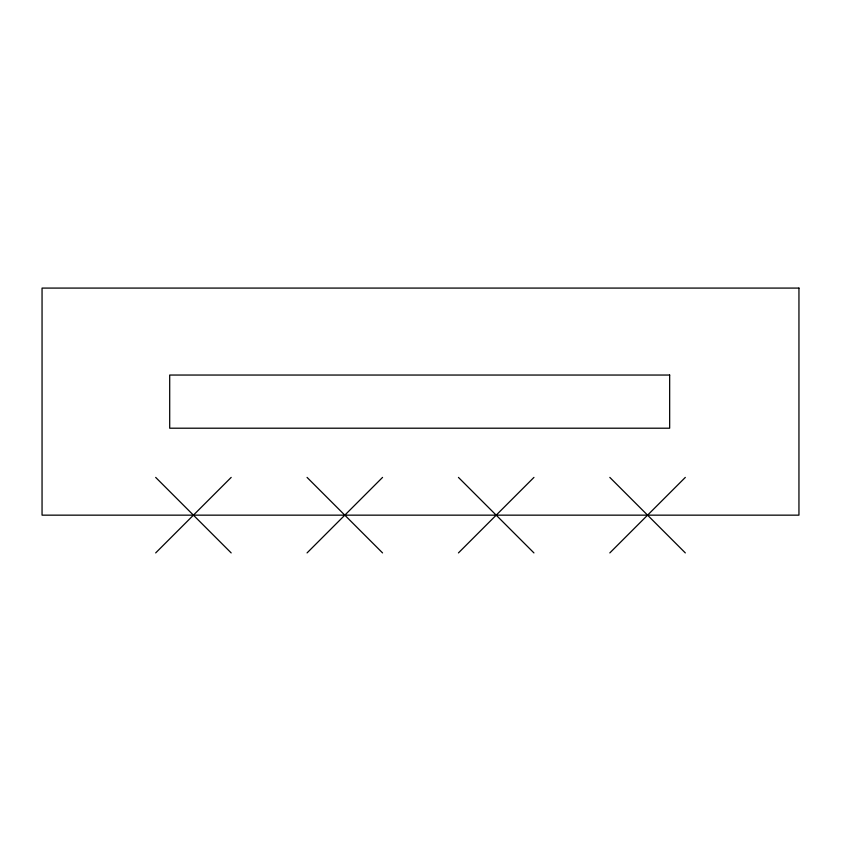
<?xml version="1.0" encoding="UTF-8"?>
<svg xmlns="http://www.w3.org/2000/svg" width="841" height="841" viewBox="0 0 841 841"><rect width="100%" height="100%" fill="white"/><g stroke="black" fill="none" stroke-linecap="round" stroke-linejoin="round"><path stroke-width="1.26" d="M155.68 552.915L231.18 477.404M307.06 552.915L382.56 477.404M458.44 552.915L533.94 477.404M609.82 552.915L685.32 477.404M609.82 477.404L685.32 552.915M458.44 477.404L533.94 552.915M307.06 477.404L382.56 552.915M155.68 477.404L231.18 552.915M798.95 288.085L42.05 288.085L42.05 515.155L798.95 515.155L798.95 288.085M669.667 375.044L169.703 375.044L169.703 428.206L669.667 428.206L669.667 375.044"/></g></svg>
